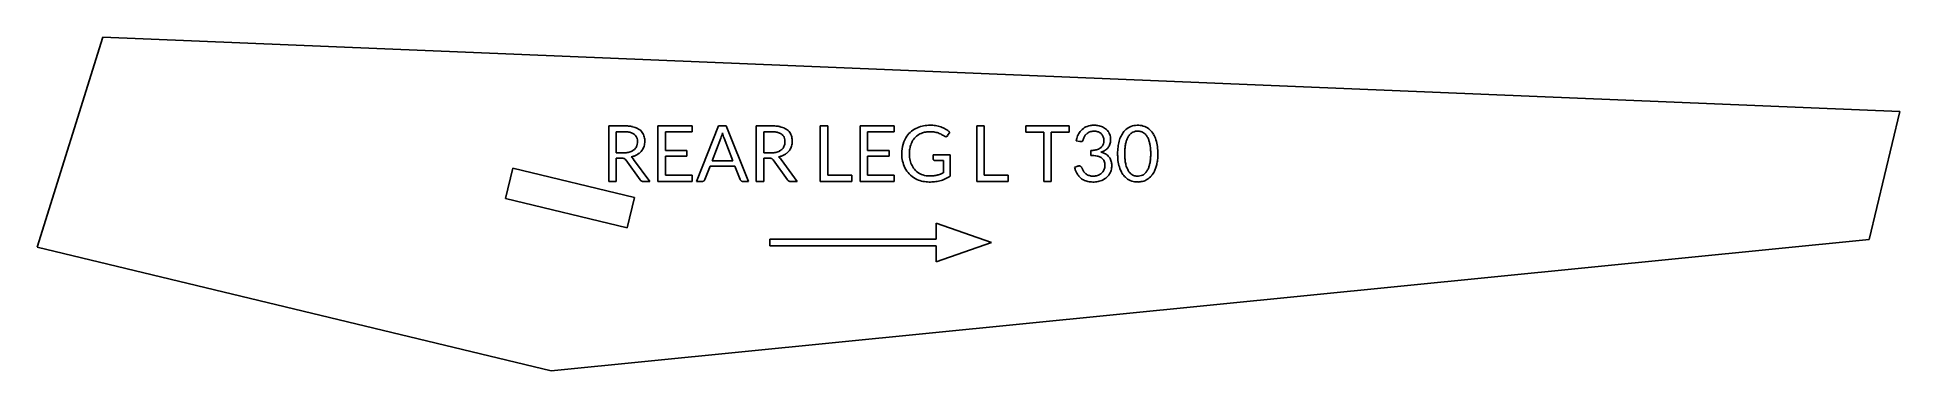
# Model space of a CAD drawing. Header units: millimetres. Extents: x 0 to 596, y 0 to 106.
import ezdxf

# ---------------------------------------------------------------- set-up
doc = ezdxf.new("R2010")
doc.units = ezdxf.units.MM
for name, color, linetype in [('LABEL', 7, 'Continuous'), ('OUTLINE', 7, 'Continuous'), ('POCKET_D20', 7, 'Continuous')]:
    doc.layers.add(name, color=color, linetype=linetype)

msp = doc.modelspace()

# ---------------------------------------------------------------- linework, layer by layer
at = {"layer": 'LABEL'}
for p, q in [((182.76, 60.41), (182.76, 78.14)), ((182.76, 78.14), (187.77, 78.14)), ((198.45, 60.41), (198.45, 78.14)), ((198.45, 78.14), (209.38, 78.14)), ((209.38, 78.14), (209.38, 76.19)), ((210.8, 60.41), (217.89, 78.14)), ((217.89, 78.14), (220.33, 78.14)), ((220.33, 78.14), (227.42, 60.41)), ((229.91, 60.41), (229.91, 78.14)), ((229.91, 78.14), (234.92, 78.14)), ((250.38, 60.41), (250.38, 78.14)), ((250.38, 78.14), (252.78, 78.14)), ((252.78, 78.14), (252.78, 62.43)), ((263.1, 60.41), (263.1, 78.14)), ((263.1, 78.14), (274.02, 78.14)), ((274.02, 78.14), (274.02, 76.19)), ((300.42, 60.41), (300.42, 78.14)), ((300.42, 78.14), (302.82, 78.14)), ((302.82, 78.14), (302.82, 62.43)), ((316.11, 76.12), (316.11, 78.14)), ((316.11, 78.14), (329.99, 78.14)), ((329.99, 78.14), (329.99, 76.12)), ((187.77, 76.25), (185.15, 76.25)), ((185.15, 76.25), (185.15, 69.55)), ((209.38, 76.19), (200.87, 76.19)), ((200.87, 76.19), (200.87, 70.3)), ((218.59, 74.19), (215.8, 66.99)), ((222.42, 66.99), (219.64, 74.21)), ((234.92, 76.25), (232.3, 76.25)), ((232.3, 76.25), (232.3, 69.55)), ((274.02, 76.19), (265.51, 76.19)), ((265.51, 76.19), (265.51, 70.3)), ((291.79, 76.1), (291.11, 75.01)), ((321.86, 76.12), (316.11, 76.12)), ((321.86, 60.41), (321.86, 76.12)), ((329.99, 76.12), (324.26, 76.12)), ((324.26, 76.12), (324.26, 60.41)), ((333.4, 73.14), (332.25, 73.34)), ((185.15, 69.55), (187.66, 69.55)), ((185.15, 67.81), (185.15, 60.41)), ((186.97, 67.81), (185.15, 67.81)), ((192.77, 60.92), (188.17, 67.25)), ((190.69, 67.45), (195.87, 60.41)), ((200.87, 70.3), (207.76, 70.3)), ((207.76, 68.42), (200.87, 68.42)), ((200.87, 68.42), (200.87, 62.36)), ((207.76, 70.3), (207.76, 68.42)), ((215.8, 66.99), (222.42, 66.99)), ((232.3, 69.55), (234.81, 69.55)), ((232.3, 67.81), (232.3, 60.41)), ((234.12, 67.81), (232.3, 67.81)), ((239.92, 60.92), (235.32, 67.25)), ((237.84, 67.45), (243.01, 60.41)), ((265.51, 70.3), (272.4, 70.3)), ((272.4, 68.42), (265.51, 68.42)), ((265.51, 68.42), (265.51, 62.36)), ((272.4, 70.3), (272.4, 68.42)), ((286.51, 67.57), (286.51, 68.94)), ((286.51, 68.94), (291.95, 68.94)), ((289.78, 67.1), (287.03, 67.1)), ((289.78, 63.19), (289.78, 67.1)), ((291.95, 68.94), (291.95, 62.13)), ((336.86, 68.7), (336.86, 70.3)), ((185.15, 60.41), (182.76, 60.41)), ((195.87, 60.41), (193.74, 60.41)), ((209.38, 60.41), (198.45, 60.41)), ((200.87, 62.36), (209.38, 62.36)), ((209.38, 62.36), (209.38, 60.41)), ((212.66, 60.41), (210.8, 60.41)), ((215.13, 65.26), (213.47, 60.98)), ((223.09, 65.26), (215.13, 65.26)), ((224.75, 60.98), (223.09, 65.26)), ((227.42, 60.41), (225.56, 60.41)), ((232.3, 60.41), (229.91, 60.41)), ((243.01, 60.41), (240.88, 60.41)), ((260.45, 60.41), (250.38, 60.41)), ((252.78, 62.43), (260.45, 62.43)), ((260.45, 62.43), (260.45, 60.41)), ((274.02, 60.41), (263.1, 60.41)), ((265.51, 62.36), (274.02, 62.36)), ((274.02, 62.36), (274.02, 60.41)), ((310.49, 60.41), (300.42, 60.41)), ((302.82, 62.43), (310.49, 62.43)), ((310.49, 62.43), (310.49, 60.41)), ((324.26, 60.41), (321.86, 60.41)), ((331.7, 64.84), (332.64, 65.24)), ((333.89, 64.91), (333.99, 64.69)), ((287.45, 41.97), (234.25, 41.97)), ((234.25, 41.97), (234.25, 39.84)), ((287.45, 47.11), (287.45, 41.97)), ((305.18, 40.9), (287.45, 47.11)), ((234.25, 39.84), (287.45, 39.84)), ((287.45, 34.7), (305.18, 40.9)), ((287.45, 39.84), (287.45, 34.7))]:
    msp.add_line(p, q, dxfattribs=at)
for centre, radius, start, end in [((187.77, 62.97), 15.17, 85.06267, 90), ((188.29, 68.92), 9.2, 76.92717, 85.06267), ((188.77, 70.99), 7.07, 63.34015, 76.92717), ((234.92, 62.97), 15.17, 85.06267, 90), ((235.43, 68.92), 9.2, 76.92717, 85.06267), ((235.92, 70.99), 7.07, 63.34015, 76.92717), ((284.94, 69.47), 8.81, 103.30409, 116.97446), ((285.44, 67.37), 10.97, 92.31416, 103.30409), ((285.52, 65.38), 12.96, 84.38345, 92.31416), ((285.84, 68.68), 9.64, 73.74187, 84.38345), ((286.28, 70.17), 8.09, 61.76116, 73.74187), ((337.33, 73.26), 4.94, 119.3688, 141.25743), ((337.82, 72.38), 5.95, 101.12986, 119.3688), ((338.03, 71.35), 7, 91.06763, 101.12986), ((338.03, 71.2), 7.14, 81.20259, 91.06763), ((338.2, 72.31), 6.02, 66.21606, 81.20259), ((338.83, 73.74), 4.46, 46.0783, 66.21606), ((351.6, 73.03), 5.27, 105.43169, 127.52416), ((351.89, 71.97), 6.37, 87.06603, 105.43169), ((351.91, 72.3), 6.04, 68.51308, 87.06603), ((352.18, 72.98), 5.31, 47.43864, 68.51308), ((187.77, 66.42), 9.83, 85.87971, 90), ((188, 69.54), 6.7, 79.84345, 85.87971), ((188.28, 71.12), 5.09, 67.51156, 79.84345), ((189.15, 73.22), 2.82, 45.41465, 67.51156), ((189.41, 73.48), 2.45, 24.27749, 45.41465), ((188.91, 72.81), 2.99, 318.23248, 340.16787), ((188.77, 73.2), 3.15, 7.76517, 24.27749), ((188.42, 72.99), 3.51, 340.16787, 355.27626), ((187.68, 73.05), 4.25, 355.27626, 7.76517), ((190.04, 73.53), 4.24, 40.85077, 63.34015), ((190.31, 73.76), 3.87, 18.53889, 40.85077), ((189.62, 73.04), 4.63, 329.60847, 347.69208), ((188.85, 73.27), 5.42, 2.4983, 18.53889), ((188.6, 73.26), 5.67, 347.69208, 2.4983), ((208.65, 78.02), 10.65, 338.96249, 343.7029), ((180.96, 86.11), 39.49, 343.7029, 344.98164), ((238.95, 81.02), 20.51, 194.53446, 196.98639), ((228.62, 77.87), 9.7, 196.98639, 202.16635), ((234.92, 66.42), 9.83, 85.87971, 90), ((235.14, 69.54), 6.7, 79.84345, 85.87971), ((235.43, 71.12), 5.09, 67.51156, 79.84345), ((236.3, 73.22), 2.82, 45.41465, 67.51156), ((236.56, 73.48), 2.45, 24.27749, 45.41465), ((236.06, 72.81), 2.99, 318.23248, 340.16787), ((235.92, 73.2), 3.15, 7.76517, 24.27749), ((235.57, 72.99), 3.51, 340.16787, 355.27626), ((234.83, 73.05), 4.25, 355.27626, 7.76517), ((237.19, 73.53), 4.24, 40.85077, 63.34015), ((237.46, 73.76), 3.87, 18.53889, 40.85077), ((236.76, 73.04), 4.63, 329.60847, 347.69208), ((235.99, 73.27), 5.42, 2.4983, 18.53889), ((235.75, 73.26), 5.67, 347.69208, 2.4983), ((288.19, 69.26), 11.75, 168.82768, 183.58912), ((285.24, 69.85), 8.75, 149.08753, 168.82768), ((284.43, 70.33), 7.8, 132.79758, 149.08753), ((286.84, 69.56), 7.94, 158.83963, 171.03365), ((284.59, 70.16), 8.04, 116.97446, 132.79758), ((285.16, 70.21), 6.13, 143.10191, 158.83963), ((284.72, 70.54), 5.58, 125.31615, 143.10191), ((285, 70.15), 6.06, 108.91285, 125.31615), ((285.16, 69.68), 6.56, 96.0875, 108.91285), ((285.51, 66.34), 9.92, 87.59481, 96.0875), ((285.58, 67.89), 8.37, 77.53121, 87.59481), ((285.89, 69.32), 6.9, 65.34646, 77.53121), ((286.45, 70.53), 5.57, 57.27127, 65.34646), ((296.46, 86.11), 12.95, 237.27127, 240.75117), ((286.16, 69.95), 8.34, 50.13547, 61.76116), ((290.74, 75.85), 1.2, 239.93142, 252.92077), ((290.57, 75.3), 0.628, 252.92077, 277.46708), ((290.58, 75.23), 0.549, 277.46708, 307.8918), ((290.39, 75.46), 0.85, 307.8918, 327.80427), ((285.93, 69.68), 8.7, 48.86739, 50.13547), ((285.91, 69.66), 8.72, 47.60256, 48.86739), ((339.44, 72.31), 7.27, 158.8894, 171.8699), ((337.63, 73.01), 5.33, 141.25743, 158.8894), ((333.73, 75.44), 2.32, 261.8699, 269.77222), ((333.72, 73.91), 0.79, 269.77222, 292.75098), ((333.77, 73.78), 0.653, 292.75098, 327.39161), ((333.19, 74.16), 1.35, 327.39161, 344.57784), ((338.43, 72.77), 4.08, 151.34659, 165.37913), ((337.7, 73.17), 3.25, 133.76682, 151.34659), ((337.68, 73.19), 3.21, 109.80563, 133.76682), ((337.91, 72.54), 3.9, 90, 109.80563), ((337.91, 72.14), 4.31, 73.8786, 90), ((338.36, 73.67), 2.72, 48.57633, 73.8786), ((338.54, 73.87), 2.44, 23.41369, 48.57633), ((338.69, 73.02), 2.31, 310.17244, 334.34588), ((338.22, 73.25), 2.83, 334.34588, 352.71074), ((337.72, 73.52), 3.33, 4.80452, 23.41369), ((336.74, 73.44), 4.31, 352.71074, 4.80452), ((339.08, 74), 4.1, 25.16247, 46.0783), ((339.69, 73.29), 3.44, 314.43695, 331.99082), ((339.23, 73.54), 3.97, 331.99082, 351.48001), ((338.82, 73.87), 4.39, 5.5853, 25.16247), ((337.71, 73.76), 5.51, 351.48001, 5.5853), ((359.43, 69.7), 13.95, 167.3533, 174.93532), ((355.68, 70.54), 10.11, 156.90577, 167.3533), ((353.7, 71.38), 7.96, 144.61162, 156.90577), ((351.86, 72.69), 5.7, 127.52416, 144.61162), ((364.98, 69.46), 17.23, 173.30002, 177.39098), ((357.64, 70.32), 9.85, 166.14526, 173.30002), ((358.14, 70.2), 10.36, 160.18174, 166.14526), ((353.7, 71.8), 5.64, 149.25186, 160.18174), ((352.68, 72.4), 4.46, 135.90851, 149.25186), ((351.6, 73.46), 2.94, 115.80872, 135.90851), ((351.92, 72.78), 3.69, 101.59707, 115.80872), ((351.89, 72.94), 3.54, 86.77163, 101.59707), ((351.89, 72.88), 3.59, 68.50213, 86.77163), ((352.04, 73.28), 3.16, 47.7927, 68.50213), ((351.57, 72.76), 3.86, 32.52995, 47.7927), ((349.9, 71.7), 5.84, 22.40421, 32.52995), ((347.85, 70.85), 8.06, 15.10503, 22.40421), ((345.67, 70.26), 10.32, 9.39708, 15.10503), ((351.66, 72.42), 6.07, 29.78071, 47.43864), ((343.02, 69.82), 13.01, 3.47828, 9.39708), ((348.65, 70.69), 9.55, 18.5, 29.78071), ((347.11, 70.18), 11.17, 6.92923, 18.5), ((339.64, 69.27), 18.69, 0, 6.92923), ((186.97, 64.39), 3.42, 85.59704, 90), ((187.1, 66.14), 1.67, 76.57816, 85.59704), ((187.27, 66.83), 0.955, 50.76986, 76.57816), ((187.66, 76.93), 7.38, 270, 280.3995), ((186.85, 66.32), 1.61, 35.31121, 50.76986), ((188.22, 73.88), 4.28, 280.3995, 298.23745), ((188.1, 76.07), 8.06, 282.89374, 286.50406), ((188.79, 66.3), 2.2, 45.40495, 59.74356), ((188.69, 73.01), 3.28, 298.23745, 318.23248), ((188.2, 65.71), 3.04, 34.99202, 45.40495), ((188.4, 75.05), 7, 286.50406, 290.66168), ((188.73, 74.18), 6.07, 290.66168, 307.59832), ((189.6, 73.05), 4.65, 307.59832, 329.60847), ((234.12, 64.39), 3.42, 85.59704, 90), ((234.25, 66.14), 1.67, 76.57816, 85.59704), ((234.42, 66.83), 0.955, 50.76986, 76.57816), ((234.81, 76.93), 7.38, 270, 280.3995), ((234, 66.32), 1.61, 35.31121, 50.76986), ((235.37, 73.88), 4.28, 280.3995, 298.23745), ((235.25, 76.07), 8.06, 282.89374, 286.50406), ((235.94, 66.3), 2.2, 45.40495, 59.74356), ((235.84, 73.01), 3.28, 298.23745, 318.23248), ((235.35, 65.71), 3.04, 34.99202, 45.40495), ((235.55, 75.05), 7, 286.50406, 290.66168), ((235.88, 74.18), 6.07, 290.66168, 307.59832), ((236.75, 73.05), 4.65, 307.59832, 329.60847), ((286.74, 69.17), 10.3, 183.58912, 196.22379), ((285.36, 68.77), 8.87, 196.22379, 210.879), ((288.29, 69.33), 9.4, 171.03365, 178.21106), ((290.01, 69.28), 11.12, 178.21106, 184.27946), ((287.81, 69.12), 8.92, 184.27946, 195.79922), ((285.71, 68.52), 6.74, 195.79922, 211.01041), ((287.02, 67.57), 0.509, 180, 190.53407), ((286.94, 67.56), 0.428, 190.53407, 203.07041), ((286.95, 67.56), 0.44, 203.07041, 241.56792), ((287.03, 67.71), 0.607, 241.56792, 270), ((336.76, 79.64), 9.35, 270.6296, 278.42838), ((336.86, 54.59), 14.11, 85.82577, 90), ((337.4, 61.92), 6.76, 77.125, 85.82577), ((337.43, 75.15), 4.81, 278.42838, 293.53148), ((337.79, 63.65), 4.98, 63.96143, 77.125), ((337.99, 73.84), 3.38, 293.53148, 310.17244), ((338.89, 65.89), 2.49, 37.97433, 63.96143), ((338.39, 75.55), 6.07, 286.60698, 292.39653), ((338.45, 63.36), 6.59, 61.77162, 75.19602), ((338.78, 74.62), 5.07, 292.39653, 299.33622), ((339.18, 66.12), 2.12, 21.11925, 37.97433), ((337.97, 65.65), 3.41, 10.60294, 21.11925), ((339.3, 73.69), 4.01, 299.33622, 314.43695), ((336.71, 65.42), 4.7, 3.6093, 10.60294), ((337.9, 65.49), 3.51, 354.25939, 3.6093), ((339.74, 65.77), 3.85, 39.0194, 61.77162), ((339.9, 65.9), 3.65, 19.46531, 39.0194), ((338.97, 65.57), 4.63, 4.01667, 19.46531), ((337.96, 65.5), 5.65, 347.76367, 4.01667), ((363.71, 69.32), 18.25, 174.93532, 179.30754), ((365.63, 69.29), 20.17, 179.30754, 183.26351), ((360.62, 69.01), 15.16, 183.26351, 191.23671), ((355.66, 68.02), 10.1, 191.23671, 203.18053), ((370.15, 69.22), 22.42, 177.39098, 181.02439), ((365.12, 69.13), 17.38, 181.02439, 185.71059), ((359.97, 68.62), 12.21, 185.71059, 192.43663), ((356.15, 67.78), 8.29, 192.43663, 202.32377), ((345.88, 68.3), 10.12, 339.9944, 346.08527), ((346.24, 68.21), 9.75, 346.08527, 353.29575), ((338.85, 69.08), 17.18, 353.29575, 357.38882), ((333.89, 69.27), 22.15, 0, 3.47828), ((336.31, 69.19), 19.73, 357.38882, 358.80298), ((332.73, 69.27), 23.31, 358.80298, 360), ((347.11, 68.34), 11.16, 341.93068, 348.56168), ((345.19, 68.73), 13.12, 348.56168, 355.44962), ((338.46, 69.27), 19.88, 355.44962, 0), ((193.79, 61.54), 1.2, 211.37301, 218.17434), ((193.66, 61.43), 1.02, 218.17434, 226.1412), ((193.61, 61.38), 0.948, 226.1412, 252.00499), ((193.74, 61.78), 1.38, 252.00499, 270), ((212.66, 61.37), 0.957, 270, 284.73799), ((212.72, 61.14), 0.72, 284.73799, 304.23746), ((212.57, 61.35), 0.978, 304.23746, 320.90402), ((212.62, 61.31), 0.913, 320.90402, 338.74949), ((225.72, 61.37), 1.05, 201.80141, 215.71144), ((225.65, 61.32), 0.962, 215.71144, 230.90614), ((225.46, 61.08), 0.656, 230.90614, 255.01443), ((225.56, 61.47), 1.07, 255.01443, 270), ((240.94, 61.54), 1.2, 211.37301, 218.17434), ((240.8, 61.43), 1.02, 218.17434, 226.1412), ((240.75, 61.38), 0.948, 226.1412, 252.00499), ((240.88, 61.78), 1.38, 252.00499, 270), ((284.65, 68.35), 8.03, 210.879, 228.04102), ((284.76, 68.47), 8.2, 228.04102, 244.86762), ((284.97, 68.07), 5.87, 211.01041, 229.46557), ((284.97, 68.08), 5.88, 229.46557, 247.89055), ((284.88, 68.72), 8.47, 244.86762, 258.56381), ((285.17, 68.57), 6.41, 247.89055, 265.75498), ((285.21, 70.38), 10.16, 258.56381, 270), ((285.49, 72.89), 10.74, 265.75498, 276.46982), ((285.21, 78.58), 18.37, 270, 275.32711), ((285.75, 70.64), 8.47, 276.46982, 284.79488), ((285.85, 71.69), 11.45, 275.32711, 283.86485), ((285.87, 70.17), 7.98, 284.79488, 293.62938), ((286.27, 70.01), 9.72, 283.86485, 294.83469), ((284.86, 72.48), 10.5, 293.62938, 295.76559), ((284.53, 73.16), 11.26, 295.76559, 297.75854), ((286.28, 69.99), 9.69, 294.83469, 305.83765), ((343.1, 68.4), 11.95, 197.35402, 202.12502), ((341.47, 67.74), 10.18, 202.12502, 207.72406), ((337.27, 65.53), 5.44, 207.72406, 220.03912), ((333.21, 63.9), 1.45, 95.66731, 113.19859), ((333.16, 64.41), 0.945, 69.02025, 95.66731), ((336.68, 65.04), 4.67, 220.03912, 234.36449), ((333.26, 64.64), 0.689, 45.96481, 69.02025), ((333.23, 64.62), 0.723, 23.96249, 45.96481), ((336.84, 65.27), 4.95, 234.36449, 251.38251), ((346.71, 70.83), 14.13, 205.76933, 207.62132), ((355.29, 75.32), 23.81, 207.62132, 208.72033), ((337.25, 65.44), 3.24, 208.72033, 227.8079), ((337.59, 65.81), 3.75, 227.8079, 244.35899), ((337.4, 66.92), 6.7, 251.38251, 263.9965), ((337.42, 65.45), 3.34, 244.35899, 263.21213), ((337.65, 69.29), 9.08, 263.9965, 274.54198), ((337.66, 67.48), 5.39, 263.21213, 274.97413), ((337.78, 66.13), 4.04, 274.97413, 292.46418), ((337.84, 66.9), 6.68, 274.54198, 288.83145), ((338.01, 65.57), 3.43, 292.46418, 313.00266), ((338.09, 66.17), 5.91, 288.83145, 306.96525), ((338.06, 65.52), 3.36, 313.00266, 333.24938), ((338.17, 65.47), 3.24, 333.24938, 354.25939), ((338.7, 65.37), 4.9, 306.96525, 328.74905), ((338.77, 65.32), 4.82, 328.74905, 347.76367), ((353.66, 67.16), 7.92, 203.18053, 214.9004), ((351.93, 65.96), 5.81, 214.9004, 230.8341), ((351.59, 65.54), 5.27, 230.8341, 252.00672), ((353.97, 66.88), 5.94, 202.32377, 212.25322), ((352.17, 65.75), 3.81, 212.25322, 227.65975), ((351.71, 65.24), 3.13, 227.65975, 248.53565), ((351.88, 66.45), 6.22, 252.00672, 270), ((351.88, 65.68), 3.6, 248.53565, 266.77163), ((351.88, 65.62), 3.54, 266.77163, 281.59707), ((351.88, 66.54), 6.32, 270, 284.04857), ((351.85, 65.77), 3.69, 281.59707, 295.80872), ((352.08, 65.76), 5.52, 284.04857, 300.11757), ((352.16, 65.12), 2.98, 295.80872, 315.74466), ((351.06, 66.19), 4.51, 315.74466, 328.97886), ((352.17, 65.61), 5.34, 300.11757, 319.6741), ((350.14, 66.75), 5.59, 328.97886, 339.9944), ((350.69, 66.87), 7.28, 319.6741, 334.09349), ((348.75, 67.81), 9.44, 334.09349, 341.93068)]:
    msp.add_arc(centre, radius, start, end, dxfattribs=at)
at = {"layer": 'OUTLINE'}
for p, q in [((20.96, 106.4), (0, 39.44)), ((595.56, 82.67), (20.96, 106.4)), ((585.76, 41.83), (595.56, 82.67)), ((164.36, 0), (585.76, 41.83)), ((0, 39.44), (164.36, 0))]:
    msp.add_line(p, q, dxfattribs=at)
at = {"layer": 'POCKET_D20'}
for p, q in [((149.78, 54.92), (152.11, 64.64)), ((152.11, 64.64), (191, 55.31)), ((188.67, 45.59), (149.78, 54.92)), ((191, 55.31), (188.67, 45.59))]:
    msp.add_line(p, q, dxfattribs=at)

doc.saveas('drawing.dxf')
